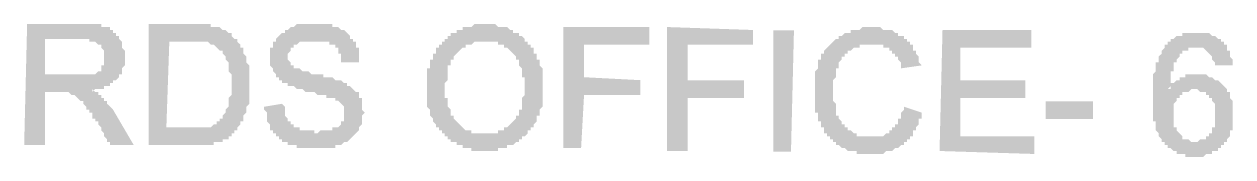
# Model space of a CAD drawing. Header units: inches. Extents: x -11 to 213, y -78 to 40.
# Drawn here: x 6.231 to 8.699, y 25.629 to 25.901 of the extents above; entities that cross this region are included whole.
import ezdxf

# ---------------------------------------------------------------- set-up
doc = ezdxf.new("R2010")
doc.units = ezdxf.units.IN
doc.header["$MEASUREMENT"] = 0
doc.layers.add('PDF_0', color=7, linetype='Continuous')

msp = doc.modelspace()

# ---------------------------------------------------------------- hatches: boundary and pattern name
at = {"layer": 'PDF_0'}
h = msp.add_hatch(color=256, dxfattribs=at)
h.paths.add_polyline_path([(6.45497, 25.65279), (6.40658, 25.65279), (6.40658, 25.65883), (6.40053, 25.65883), (6.40053, 25.66488), (6.39449, 25.67093), (6.39449, 25.67698), (6.39449, 25.67698), (6.38844, 25.68303), (6.38844, 25.68303), (6.38844, 25.68907), (6.38239, 25.69512), (6.38239, 25.69512), (6.38239, 25.70117), (6.37634, 25.70117), (6.37634, 25.70722), (6.37634, 25.70722), (6.3703, 25.70722), (6.3703, 25.71326), (6.3703, 25.71326), (6.3703, 25.71326), (6.3703, 25.71931), (6.36425, 25.71931), (6.36425, 25.71931), (6.36425, 25.71931), (6.36425, 25.72536), (6.36425, 25.72536), (6.3582, 25.72536), (6.3582, 25.73141), (6.3582, 25.73141), (6.35215, 25.73746), (6.35215, 25.73746), (6.35215, 25.7435), (6.3461, 25.7435), (6.3461, 25.7435), (6.3461, 25.7435), (6.34006, 25.74955), (6.34006, 25.74955), (6.33401, 25.7556), (6.33401, 25.7556), (6.33401, 25.7556), (6.32796, 25.7556), (6.32796, 25.7556), (6.32796, 25.7556), (6.32191, 25.76165), (6.32191, 25.76165), (6.31586, 25.76165), (6.30982, 25.76165), (6.30982, 25.76165), (6.30982, 25.76165), (6.27353, 25.76165), (6.27353, 25.65279), (6.23119, 25.65279), (6.23724, 25.90075), (6.3461, 25.90075), (6.35215, 25.90075), (6.35215, 25.90075), (6.3582, 25.90075), (6.36425, 25.90075), (6.36425, 25.90075), (6.3703, 25.90075), (6.3703, 25.90075), (6.37634, 25.90075), (6.37634, 25.90075), (6.38239, 25.90075), (6.38239, 25.90075), (6.38844, 25.90075), (6.38844, 25.8947), (6.39449, 25.8947), (6.40053, 25.8947), (6.40053, 25.8947), (6.40658, 25.8947), (6.40658, 25.88865), (6.40658, 25.88865), (6.41263, 25.88865), (6.41263, 25.88261), (6.41868, 25.88261), (6.41868, 25.87656), (6.41868, 25.87656), (6.42473, 25.87656), (6.42473, 25.87051), (6.42473, 25.87051), (6.43077, 25.86446), (6.43077, 25.86446), (6.43077, 25.85841), (6.43077, 25.85841), (6.43077, 25.85237), (6.43682, 25.84632), (6.43682, 25.84632), (6.43682, 25.84027), (6.43682, 25.84027), (6.43682, 25.83422), (6.43682, 25.83422), (6.43682, 25.83422), (6.43682, 25.82817), (6.43682, 25.82213), (6.43682, 25.82213), (6.43682, 25.81608), (6.43682, 25.81608), (6.43077, 25.81003), (6.43077, 25.81003), (6.43077, 25.80398), (6.43077, 25.80398), (6.43077, 25.79793), (6.42473, 25.79793), (6.42473, 25.79189), (6.42473, 25.79189), (6.41868, 25.78584), (6.41868, 25.78584), (6.41868, 25.78584), (6.41263, 25.78584), (6.41263, 25.77979), (6.41263, 25.77979), (6.40658, 25.77979), (6.40658, 25.77374), (6.40053, 25.77374), (6.40053, 25.77374), (6.39449, 25.77374), (6.39449, 25.7677), (6.38844, 25.7677), (6.38844, 25.7677), (6.38239, 25.7677), (6.37634, 25.7677), (6.37634, 25.7677), (6.3703, 25.76165), (6.3703, 25.76165), (6.3703, 25.76165), (6.3703, 25.7677), (6.3703, 25.7677), (6.3703, 25.7677), (6.37634, 25.76165), (6.37634, 25.76165), (6.38239, 25.76165), (6.38239, 25.76165), (6.38239, 25.7556), (6.38844, 25.7556), (6.38844, 25.74955), (6.39449, 25.74955), (6.39449, 25.74955), (6.39449, 25.7435), (6.40053, 25.7435), (6.40053, 25.73746), (6.40053, 25.73746), (6.40658, 25.73141), (6.40658, 25.73141), (6.41263, 25.72536), (6.41263, 25.72536)], flags=0)
h.paths.add_polyline_path([(6.27353, 25.79793), (6.34006, 25.79793), (6.3461, 25.79793), (6.3461, 25.79793), (6.35215, 25.79793), (6.35215, 25.79793), (6.3582, 25.79793), (6.36425, 25.79793), (6.36425, 25.79793), (6.3703, 25.79793), (6.3703, 25.79793), (6.3703, 25.79793), (6.37634, 25.79793), (6.37634, 25.79793), (6.38239, 25.80398), (6.38239, 25.80398), (6.38844, 25.80398), (6.38844, 25.81003), (6.38844, 25.81003), (6.38844, 25.81608), (6.39449, 25.81608), (6.39449, 25.82213), (6.39449, 25.82213), (6.39449, 25.82817), (6.39449, 25.82817), (6.39449, 25.83422), (6.39449, 25.83422), (6.39449, 25.84027), (6.39449, 25.84027), (6.39449, 25.84632), (6.39449, 25.84632), (6.38844, 25.85237), (6.38844, 25.85237), (6.38844, 25.85841), (6.38239, 25.85841), (6.38239, 25.85841), (6.38239, 25.85841), (6.37634, 25.86446), (6.37634, 25.86446), (6.3703, 25.86446), (6.3703, 25.86446), (6.36425, 25.86446), (6.36425, 25.87051), (6.3582, 25.87051), (6.3582, 25.87051), (6.35215, 25.87051), (6.3461, 25.87051), (6.27353, 25.87051)], flags=0)
h = msp.add_hatch(color=256, dxfattribs=at)
h.paths.add_polyline_path([(6.48521, 25.90076), (6.57592, 25.90076), (6.57592, 25.90076), (6.58197, 25.90076), (6.58197, 25.90076), (6.58802, 25.90076), (6.59407, 25.90076), (6.59407, 25.90076), (6.60012, 25.90076), (6.60012, 25.90076), (6.60616, 25.90076), (6.60616, 25.90076), (6.61221, 25.90076), (6.61221, 25.90076), (6.61221, 25.89471), (6.61826, 25.89471), (6.62431, 25.89471), (6.62431, 25.89471), (6.63036, 25.89471), (6.63036, 25.89471), (6.6364, 25.88866), (6.6364, 25.88866), (6.64245, 25.88866), (6.64245, 25.88866), (6.6485, 25.88261), (6.6485, 25.88261), (6.65455, 25.88261), (6.65455, 25.87657), (6.65455, 25.87657), (6.66059, 25.87052), (6.66059, 25.87052), (6.66664, 25.87052), (6.66664, 25.86447), (6.66664, 25.86447), (6.67269, 25.85842), (6.67269, 25.85842), (6.67269, 25.85842), (6.67269, 25.85237), (6.67874, 25.85237), (6.67874, 25.84633), (6.67874, 25.84633), (6.67874, 25.84028), (6.68479, 25.83423), (6.68479, 25.83423), (6.68479, 25.82818), (6.68479, 25.82818), (6.68479, 25.82214), (6.68479, 25.82214), (6.69083, 25.81609), (6.69083, 25.81609), (6.69083, 25.81004), (6.69083, 25.81004), (6.69083, 25.80399), (6.69083, 25.80399), (6.69083, 25.79794), (6.69083, 25.79794), (6.69083, 25.7919), (6.69083, 25.78585), (6.69083, 25.78585), (6.69083, 25.7798), (6.69083, 25.7798), (6.69083, 25.77375), (6.69083, 25.77375), (6.69083, 25.7677), (6.69083, 25.76166), (6.69083, 25.76166), (6.69083, 25.75561), (6.69083, 25.75561), (6.69083, 25.74956), (6.69083, 25.74351), (6.69083, 25.74351), (6.69083, 25.73747), (6.69083, 25.73747), (6.68479, 25.73142), (6.68479, 25.73142), (6.68479, 25.72537), (6.68479, 25.72537), (6.68479, 25.71932), (6.68479, 25.71932), (6.67874, 25.71327), (6.67874, 25.71327), (6.67874, 25.70723), (6.67874, 25.70723), (6.67874, 25.70118), (6.67269, 25.70118), (6.67269, 25.69513), (6.67269, 25.69513), (6.66664, 25.68908), (6.66664, 25.68908), (6.66664, 25.68303), (6.66664, 25.68303), (6.66664, 25.68303), (6.66059, 25.68303), (6.66059, 25.67699), (6.66059, 25.67699), (6.65455, 25.67699), (6.65455, 25.67094), (6.6485, 25.67094), (6.6485, 25.67094), (6.6485, 25.66489), (6.64245, 25.66489), (6.64245, 25.66489), (6.6364, 25.66489), (6.6364, 25.65884), (6.63036, 25.65884), (6.63036, 25.65884), (6.62431, 25.65884), (6.62431, 25.65884), (6.61826, 25.65884), (6.61826, 25.6528), (6.61221, 25.6528), (6.61221, 25.6528), (6.60616, 25.6528), (6.60616, 25.6528), (6.60012, 25.6528), (6.59407, 25.6528), (6.59407, 25.6528), (6.58802, 25.6528), (6.58197, 25.6528), (6.58197, 25.6528), (6.57592, 25.6528), (6.57592, 25.6528), (6.48521, 25.6528)], flags=0)
h.paths.add_polyline_path([(6.52149, 25.68908), (6.56988, 25.68908), (6.57592, 25.68908), (6.58197, 25.68908), (6.58197, 25.68908), (6.58802, 25.68908), (6.58802, 25.68908), (6.59407, 25.68908), (6.59407, 25.68908), (6.60012, 25.68908), (6.60012, 25.68908), (6.60012, 25.68908), (6.60616, 25.68908), (6.60616, 25.68908), (6.61221, 25.68908), (6.61826, 25.69513), (6.61826, 25.69513), (6.62431, 25.69513), (6.62431, 25.69513), (6.62431, 25.70118), (6.63036, 25.70118), (6.63036, 25.70118), (6.63036, 25.70723), (6.6364, 25.70723), (6.6364, 25.71327), (6.6364, 25.71327), (6.64245, 25.71932), (6.64245, 25.71932), (6.64245, 25.72537), (6.64245, 25.72537), (6.64245, 25.72537), (6.6485, 25.73142), (6.6485, 25.73142), (6.6485, 25.73747), (6.6485, 25.73747), (6.6485, 25.74351), (6.6485, 25.74351), (6.6485, 25.74956), (6.6485, 25.74956), (6.65455, 25.75561), (6.65455, 25.76166), (6.65455, 25.76166), (6.65455, 25.7677), (6.65455, 25.77375), (6.65455, 25.77375), (6.65455, 25.77375), (6.65455, 25.7798), (6.65455, 25.78585), (6.65455, 25.78585), (6.65455, 25.7919), (6.65455, 25.7919), (6.65455, 25.79794), (6.6485, 25.80399), (6.6485, 25.80399), (6.6485, 25.81004), (6.6485, 25.81004), (6.6485, 25.81609), (6.6485, 25.81609), (6.6485, 25.82214), (6.6485, 25.82214), (6.64245, 25.82818), (6.64245, 25.82818), (6.64245, 25.83423), (6.64245, 25.83423), (6.6364, 25.84028), (6.6364, 25.84028), (6.6364, 25.84633), (6.63036, 25.84633), (6.63036, 25.84633), (6.62431, 25.85237), (6.62431, 25.85237), (6.62431, 25.85237), (6.61826, 25.85842), (6.61826, 25.85842), (6.61221, 25.85842), (6.61221, 25.85842), (6.60616, 25.86447), (6.60616, 25.86447), (6.60012, 25.86447), (6.60012, 25.86447), (6.59407, 25.86447), (6.59407, 25.86447), (6.58802, 25.86447), (6.58802, 25.86447), (6.58197, 25.86447), (6.58197, 25.86447), (6.57592, 25.86447), (6.56988, 25.86447), (6.52754, 25.86447)], flags=0)
for points in [[(6.87834, 25.82213), (6.87834, 25.82213), (6.87834, 25.82818), (6.87834, 25.83423), (6.87834, 25.83423), (6.87834, 25.84028), (6.87229, 25.84028), (6.87229, 25.84632), (6.87229, 25.84632), (6.87229, 25.85237), (6.86624, 25.85237), (6.86624, 25.85237), (6.86624, 25.85842), (6.86019, 25.85842), (6.86019, 25.85842), (6.85414, 25.85842), (6.85414, 25.86447), (6.8481, 25.86447), (6.8481, 25.86447), (6.84205, 25.86447), (6.84205, 25.86447), (6.836, 25.86447), (6.836, 25.86447), (6.82995, 25.86447), (6.8239, 25.86447), (6.8239, 25.86447), (6.81786, 25.86447), (6.81786, 25.86447), (6.81181, 25.86447), (6.80576, 25.86447), (6.80576, 25.86447), (6.79971, 25.86447), (6.79971, 25.86447), (6.79366, 25.86447), (6.79366, 25.86447), (6.78762, 25.85842), (6.78762, 25.85842), (6.78762, 25.85842), (6.78157, 25.85842), (6.78157, 25.85237), (6.77552, 25.85237), (6.77552, 25.85237), (6.77552, 25.84632), (6.77552, 25.84632), (6.76947, 25.84028), (6.76947, 25.84028), (6.76947, 25.83423), (6.76947, 25.82818), (6.76947, 25.82818), (6.77552, 25.82213), (6.77552, 25.82213), (6.77552, 25.81608), (6.77552, 25.81608), (6.78157, 25.81608), (6.78157, 25.81608), (6.78157, 25.81004), (6.78762, 25.81004), (6.78762, 25.81004), (6.78762, 25.81004), (6.79366, 25.81004), (6.79366, 25.81004), (6.79971, 25.80399), (6.79971, 25.80399), (6.80576, 25.80399), (6.81181, 25.80399), (6.81181, 25.80399), (6.81786, 25.79794), (6.8239, 25.79794), (6.82995, 25.79794), (6.82995, 25.79794), (6.82995, 25.79794), (6.836, 25.79794), (6.84205, 25.79794), (6.84205, 25.79189), (6.8481, 25.79189), (6.8481, 25.79189), (6.85414, 25.79189), (6.86019, 25.79189), (6.86019, 25.79189), (6.86624, 25.78585), (6.86624, 25.78585), (6.87229, 25.78585), (6.87229, 25.78585), (6.87834, 25.78585), (6.87834, 25.78585), (6.87834, 25.78585), (6.88438, 25.7798), (6.88438, 25.7798), (6.89043, 25.7798), (6.89043, 25.77375), (6.89648, 25.77375), (6.89648, 25.77375), (6.90253, 25.7677), (6.90253, 25.7677), (6.90253, 25.7677), (6.90857, 25.76165), (6.90857, 25.76165), (6.91462, 25.76165), (6.91462, 25.75561), (6.91462, 25.75561), (6.91462, 25.74956), (6.92067, 25.74956), (6.92067, 25.74351), (6.92067, 25.74351), (6.92067, 25.73746), (6.92067, 25.73746), (6.92067, 25.73141), (6.92067, 25.72537), (6.92067, 25.72537), (6.92672, 25.71932), (6.92672, 25.71932), (6.92067, 25.71327), (6.92067, 25.71327), (6.92067, 25.70722), (6.92067, 25.70722), (6.92067, 25.70118), (6.92067, 25.70118), (6.92067, 25.69513), (6.92067, 25.69513), (6.91462, 25.68908), (6.91462, 25.68908), (6.91462, 25.68303), (6.91462, 25.68303), (6.90857, 25.67698), (6.90857, 25.67698), (6.90857, 25.67698), (6.90253, 25.67094), (6.90253, 25.67094), (6.89648, 25.66489), (6.89648, 25.66489), (6.89648, 25.66489), (6.89043, 25.65884), (6.89043, 25.65884), (6.88438, 25.65884), (6.88438, 25.65884), (6.87834, 25.65279), (6.87834, 25.65279), (6.87229, 25.65279), (6.87229, 25.65279), (6.86624, 25.65279), (6.86624, 25.64674), (6.86019, 25.64674), (6.86019, 25.64674), (6.85414, 25.64674), (6.85414, 25.64674), (6.8481, 25.64674), (6.8481, 25.64674), (6.84205, 25.64674), (6.836, 25.64674), (6.836, 25.64674), (6.82995, 25.64674), (6.82995, 25.64674), (6.8239, 25.64674), (6.8239, 25.64674), (6.81786, 25.64674), (6.81181, 25.64674), (6.81181, 25.64674), (6.80576, 25.64674), (6.79971, 25.64674), (6.79971, 25.64674), (6.79366, 25.64674), (6.79366, 25.64674), (6.78762, 25.64674), (6.78762, 25.65279), (6.78157, 25.65279), (6.77552, 25.65279), (6.77552, 25.65279), (6.77552, 25.65279), (6.76947, 25.65279), (6.76947, 25.65884), (6.76343, 25.65884), (6.76343, 25.65884), (6.75738, 25.65884), (6.75738, 25.66489), (6.75738, 25.66489), (6.75133, 25.66489), (6.75133, 25.67094), (6.74528, 25.67094), (6.74528, 25.67094), (6.74528, 25.67698), (6.73923, 25.67698), (6.73923, 25.68303), (6.73923, 25.68303), (6.73319, 25.68303), (6.73319, 25.68908), (6.73319, 25.68908), (6.73319, 25.69513), (6.73319, 25.69513), (6.72714, 25.70118), (6.72714, 25.70118), (6.72714, 25.70722), (6.72714, 25.71327), (6.72714, 25.71327), (6.72714, 25.71932), (6.72714, 25.71932), (6.72109, 25.72537), (6.72109, 25.72537), (6.72109, 25.73141), (6.72109, 25.73141), (6.75738, 25.73746), (6.76343, 25.73141), (6.76343, 25.73141), (6.76343, 25.72537), (6.76343, 25.71932), (6.76343, 25.71932), (6.76343, 25.71327), (6.76343, 25.71327), (6.76947, 25.70722), (6.76947, 25.70722), (6.76947, 25.70118), (6.77552, 25.70118), (6.77552, 25.70118), (6.77552, 25.69513), (6.78157, 25.69513), (6.78157, 25.69513), (6.78157, 25.68908), (6.78762, 25.68908), (6.78762, 25.68908), (6.79366, 25.68908), (6.79366, 25.68303), (6.79971, 25.68303), (6.79971, 25.68303), (6.80576, 25.68303), (6.81181, 25.68303), (6.81181, 25.68303), (6.81786, 25.68303), (6.81786, 25.68303), (6.8239, 25.68303), (6.8239, 25.67698), (6.82995, 25.67698), (6.82995, 25.67698), (6.836, 25.68303), (6.84205, 25.68303), (6.84205, 25.68303), (6.8481, 25.68303), (6.8481, 25.68303), (6.85414, 25.68303), (6.86019, 25.68303), (6.86019, 25.68303), (6.86019, 25.68908), (6.86624, 25.68908), (6.86624, 25.68908), (6.87229, 25.68908), (6.87229, 25.68908), (6.87834, 25.69513), (6.87834, 25.69513), (6.87834, 25.70118), (6.88438, 25.70118), (6.88438, 25.70722), (6.88438, 25.70722), (6.88438, 25.71327), (6.88438, 25.71327), (6.88438, 25.71932), (6.88438, 25.71932), (6.88438, 25.72537), (6.88438, 25.72537), (6.88438, 25.73141), (6.88438, 25.73141), (6.87834, 25.73746), (6.87834, 25.73746), (6.87834, 25.73746), (6.87229, 25.74351), (6.87229, 25.74351), (6.86624, 25.74351), (6.86624, 25.74351), (6.86624, 25.74956), (6.86019, 25.74956), (6.86019, 25.74956), (6.85414, 25.74956), (6.85414, 25.74956), (6.8481, 25.74956), (6.8481, 25.75561), (6.84205, 25.75561), (6.84205, 25.75561), (6.836, 25.75561), (6.82995, 25.75561), (6.82995, 25.75561), (6.8239, 25.76165), (6.81786, 25.76165), (6.81181, 25.76165), (6.81181, 25.76165), (6.80576, 25.76165), (6.80576, 25.76165), (6.79971, 25.7677), (6.79366, 25.7677), (6.79366, 25.7677), (6.78762, 25.7677), (6.78762, 25.7677), (6.78157, 25.77375), (6.77552, 25.77375), (6.77552, 25.77375), (6.76947, 25.77375), (6.76947, 25.77375), (6.76947, 25.7798), (6.76343, 25.7798), (6.76343, 25.7798), (6.75738, 25.7798), (6.75738, 25.78585), (6.75738, 25.78585), (6.75133, 25.78585), (6.75133, 25.78585), (6.75133, 25.79189), (6.74528, 25.79189), (6.74528, 25.79794), (6.74528, 25.79794), (6.73923, 25.80399), (6.73923, 25.80399), (6.73923, 25.80399), (6.73923, 25.81004), (6.73923, 25.81004), (6.73319, 25.81608), (6.73319, 25.82213), (6.73319, 25.82213), (6.73319, 25.82818), (6.73319, 25.82818), (6.73319, 25.83423), (6.73319, 25.83423), (6.73319, 25.84028), (6.73319, 25.84028), (6.73319, 25.84632), (6.73319, 25.85237), (6.73923, 25.85237), (6.73923, 25.85842), (6.73923, 25.85842), (6.73923, 25.86447), (6.73923, 25.86447), (6.74528, 25.86447), (6.74528, 25.87052), (6.74528, 25.87052), (6.75133, 25.87656), (6.75133, 25.87656), (6.75738, 25.88261), (6.75738, 25.88261), (6.75738, 25.88261), (6.76343, 25.88261), (6.76343, 25.88866), (6.76343, 25.88866), (6.76947, 25.88866), (6.76947, 25.88866), (6.77552, 25.89471), (6.77552, 25.89471), (6.78157, 25.89471), (6.78157, 25.89471), (6.78762, 25.90075), (6.78762, 25.90075), (6.79366, 25.90075), (6.79366, 25.90075), (6.79971, 25.90075), (6.80576, 25.90075), (6.80576, 25.90075), (6.81181, 25.90075), (6.81181, 25.90075), (6.81786, 25.90075), (6.8239, 25.90075), (6.8239, 25.90075), (6.8239, 25.90075), (6.82995, 25.90075), (6.836, 25.90075), (6.836, 25.90075), (6.84205, 25.90075), (6.8481, 25.90075), (6.8481, 25.90075), (6.85414, 25.90075), (6.85414, 25.90075), (6.86019, 25.90075), (6.86019, 25.89471), (6.86624, 25.89471), (6.86624, 25.89471), (6.87229, 25.89471), (6.87229, 25.89471), (6.87834, 25.88866), (6.87834, 25.88866), (6.88438, 25.88866), (6.88438, 25.88866), (6.89043, 25.88261), (6.89043, 25.88261), (6.89043, 25.88261), (6.89648, 25.87656), (6.89648, 25.87656), (6.89648, 25.87052), (6.90253, 25.87052), (6.90253, 25.87052), (6.90253, 25.86447), (6.90857, 25.86447), (6.90857, 25.85842), (6.90857, 25.85842), (6.90857, 25.85237), (6.91462, 25.85237), (6.91462, 25.84632), (6.91462, 25.84632), (6.91462, 25.84028), (6.91462, 25.84028), (6.91462, 25.83423), (6.91462, 25.82818), (6.91462, 25.82818), (6.91462, 25.82213), (6.91462, 25.82213)], [(7.50734, 25.85842), (7.37429, 25.85842), (7.37429, 25.79189), (7.48919, 25.78585), (7.48919, 25.75561), (7.37429, 25.75561), (7.36824, 25.64674), (7.33195, 25.64674), (7.33195, 25.89471), (7.50734, 25.89471)], [(7.71902, 25.85842), (7.58597, 25.85842), (7.58597, 25.78585), (7.70088, 25.78585), (7.70088, 25.74956), (7.58597, 25.74956), (7.58597, 25.6407), (7.54364, 25.6407), (7.54364, 25.89471), (7.71902, 25.88866)], [(8.06376, 25.71931), (8.06376, 25.71931), (8.06376, 25.71326), (8.06376, 25.70722), (8.05772, 25.70722), (8.05772, 25.70117), (8.05772, 25.70117), (8.05772, 25.69512), (8.05772, 25.69512), (8.05167, 25.68907), (8.05167, 25.68907), (8.05167, 25.68303), (8.04562, 25.68303), (8.04562, 25.67698), (8.04562, 25.67698), (8.04562, 25.67093), (8.03957, 25.67093), (8.03957, 25.66488), (8.03957, 25.66488), (8.03353, 25.66488), (8.03353, 25.65883), (8.02748, 25.65883), (8.02748, 25.65883), (8.02748, 25.65279), (8.02143, 25.65279), (8.02143, 25.65279), (8.01538, 25.64674), (8.01538, 25.64674), (8.00933, 25.64674), (8.00933, 25.64674), (8.00329, 25.64069), (8.00329, 25.64069), (7.99724, 25.64069), (7.99724, 25.64069), (7.99119, 25.64069), (7.99119, 25.64069), (7.98514, 25.63464), (7.98514, 25.63464), (7.97909, 25.63464), (7.97909, 25.63464), (7.97305, 25.63464), (7.967, 25.63464), (7.967, 25.63464), (7.96095, 25.63464), (7.96095, 25.63464), (7.9549, 25.63464), (7.9549, 25.63464), (7.94885, 25.63464), (7.94281, 25.63464), (7.94281, 25.63464), (7.93676, 25.63464), (7.93071, 25.63464), (7.93071, 25.64069), (7.92466, 25.64069), (7.92466, 25.64069), (7.91862, 25.64069), (7.91862, 25.64069), (7.91257, 25.64069), (7.91257, 25.64069), (7.90652, 25.64674), (7.90652, 25.64674), (7.90047, 25.64674), (7.90047, 25.64674), (7.89442, 25.65279), (7.89442, 25.65279), (7.88838, 25.65279), (7.88838, 25.65279), (7.88838, 25.65883), (7.88233, 25.65883), (7.88233, 25.65883), (7.88233, 25.66488), (7.87628, 25.66488), (7.87628, 25.67093), (7.87628, 25.67093), (7.87023, 25.67093), (7.87023, 25.67698), (7.87023, 25.67698), (7.86418, 25.67698), (7.86418, 25.68303), (7.86418, 25.68303), (7.86418, 25.68907), (7.85814, 25.68907), (7.85814, 25.69512), (7.85814, 25.69512), (7.85814, 25.70117), (7.85209, 25.70117), (7.85209, 25.70722), (7.85209, 25.70722), (7.85209, 25.71326), (7.85209, 25.71326), (7.85209, 25.71931), (7.84604, 25.71931), (7.84604, 25.72536), (7.84604, 25.73141), (7.84604, 25.73141), (7.84604, 25.73746), (7.84604, 25.73746), (7.84604, 25.7435), (7.84604, 25.7435), (7.84604, 25.74955), (7.84604, 25.7556), (7.84604, 25.7556), (7.84604, 25.76165), (7.84604, 25.76165), (7.84604, 25.7677), (7.84604, 25.7677), (7.84604, 25.77374), (7.84604, 25.77979), (7.84604, 25.77979), (7.84604, 25.78584), (7.84604, 25.79189), (7.84604, 25.79189), (7.84604, 25.79793), (7.84604, 25.79793), (7.84604, 25.80398), (7.84604, 25.80398), (7.85209, 25.81003), (7.85209, 25.81608), (7.85209, 25.81608), (7.85209, 25.82213), (7.85209, 25.82213), (7.85209, 25.82817), (7.85814, 25.82817), (7.85814, 25.83422), (7.85814, 25.83422), (7.85814, 25.84027), (7.86418, 25.84027), (7.86418, 25.84027), (7.86418, 25.84632), (7.86418, 25.84632), (7.87023, 25.85237), (7.87023, 25.85237), (7.87023, 25.85237), (7.87628, 25.85841), (7.87628, 25.85841), (7.87628, 25.85841), (7.88233, 25.86446), (7.88233, 25.86446), (7.88233, 25.86446), (7.88838, 25.87051), (7.88838, 25.87051), (7.89442, 25.87051), (7.89442, 25.87656), (7.90047, 25.87656), (7.90047, 25.87656), (7.90652, 25.88261), (7.90652, 25.88261), (7.91257, 25.88261), (7.91257, 25.88261), (7.91862, 25.88261), (7.91862, 25.88865), (7.92466, 25.88865), (7.92466, 25.88865), (7.93071, 25.88865), (7.93071, 25.88865), (7.93676, 25.88865), (7.93676, 25.88865), (7.94281, 25.8947), (7.94281, 25.8947), (7.94885, 25.8947), (7.9549, 25.8947), (7.9549, 25.8947), (7.96095, 25.8947), (7.96095, 25.8947), (7.967, 25.8947), (7.967, 25.8947), (7.97305, 25.8947), (7.97909, 25.8947), (7.97909, 25.8947), (7.98514, 25.88865), (7.98514, 25.88865), (7.99119, 25.88865), (7.99119, 25.88865), (7.99724, 25.88865), (8.00329, 25.88865), (8.00329, 25.88865), (8.00933, 25.88261), (8.00933, 25.88261), (8.01538, 25.88261), (8.01538, 25.88261), (8.01538, 25.87656), (8.02143, 25.87656), (8.02143, 25.87656), (8.02748, 25.87656), (8.02748, 25.87051), (8.02748, 25.87051), (8.03353, 25.87051), (8.03353, 25.86446), (8.03957, 25.86446), (8.03957, 25.85841), (8.03957, 25.85841), (8.04562, 25.85841), (8.04562, 25.85237), (8.04562, 25.85237), (8.04562, 25.84632), (8.05167, 25.84632), (8.05167, 25.84027), (8.05167, 25.84027), (8.05772, 25.83422), (8.05772, 25.83422), (8.05772, 25.82817), (8.05772, 25.82213), (8.05772, 25.82213), (8.06376, 25.81608), (8.06376, 25.81608), (8.02143, 25.81003), (8.02143, 25.81003), (8.02143, 25.81608), (8.02143, 25.81608), (8.02143, 25.82213), (8.01538, 25.82817), (8.01538, 25.82817), (8.01538, 25.83422), (8.00933, 25.83422), (8.00933, 25.83422), (8.00933, 25.84027), (8.00329, 25.84027), (8.00329, 25.84632), (8.00329, 25.84632), (8.00329, 25.84632), (7.99724, 25.84632), (7.99724, 25.85237), (7.99119, 25.85237), (7.99119, 25.85237), (7.98514, 25.85237), (7.98514, 25.85841), (7.97909, 25.85841), (7.97909, 25.85841), (7.97305, 25.85841), (7.967, 25.85841), (7.967, 25.85841), (7.96095, 25.85841), (7.96095, 25.85841), (7.96095, 25.85841), (7.9549, 25.85841), (7.94885, 25.85841), (7.94885, 25.85841), (7.94281, 25.85841), (7.94281, 25.85841), (7.93676, 25.85841), (7.93676, 25.85237), (7.93071, 25.85237), (7.92466, 25.85237), (7.92466, 25.85237), (7.92466, 25.85237), (7.91862, 25.84632), (7.91862, 25.84632), (7.91257, 25.84632), (7.91257, 25.84027), (7.90652, 25.84027), (7.90652, 25.84027), (7.90652, 25.83422), (7.90652, 25.83422), (7.90047, 25.83422), (7.90047, 25.82817), (7.90047, 25.82817), (7.89442, 25.82213), (7.89442, 25.82213), (7.89442, 25.81608), (7.89442, 25.81608), (7.89442, 25.81003), (7.88838, 25.81003), (7.88838, 25.80398), (7.88838, 25.80398), (7.88838, 25.79793), (7.88838, 25.79793), (7.88838, 25.79189), (7.88838, 25.79189), (7.88233, 25.78584), (7.88233, 25.77979), (7.88233, 25.77979), (7.88233, 25.77374), (7.88233, 25.77374), (7.88233, 25.7677), (7.88233, 25.7677), (7.88233, 25.76165), (7.88233, 25.7556), (7.88233, 25.7556), (7.88233, 25.74955), (7.88233, 25.7435), (7.88233, 25.7435), (7.88838, 25.73746), (7.88838, 25.73746), (7.88838, 25.73141), (7.88838, 25.72536), (7.88838, 25.72536), (7.88838, 25.71931), (7.88838, 25.71931), (7.88838, 25.71326), (7.89442, 25.71326), (7.89442, 25.70722), (7.89442, 25.70722), (7.89442, 25.70722), (7.90047, 25.70117), (7.90047, 25.70117), (7.90047, 25.69512), (7.90047, 25.69512), (7.90652, 25.69512), (7.90652, 25.68907), (7.90652, 25.68907), (7.91257, 25.68907), (7.91257, 25.68303), (7.91862, 25.68303), (7.91862, 25.68303), (7.92466, 25.67698), (7.92466, 25.67698), (7.92466, 25.67698), (7.93071, 25.67698), (7.93071, 25.67093), (7.93676, 25.67093), (7.94281, 25.67093), (7.94281, 25.67093), (7.94885, 25.67093), (7.94885, 25.67093), (7.9549, 25.67093), (7.9549, 25.67093), (7.9549, 25.67093), (7.96095, 25.67093), (7.967, 25.67093), (7.967, 25.67093), (7.97305, 25.67093), (7.97305, 25.67093), (7.97909, 25.67093), (7.98514, 25.67093), (7.98514, 25.67093), (7.99119, 25.67698), (7.99119, 25.67698), (7.99119, 25.67698), (7.99724, 25.67698), (7.99724, 25.68303), (8.00329, 25.68303), (8.00329, 25.68303), (8.00329, 25.68907), (8.00933, 25.68907), (8.00933, 25.68907), (8.00933, 25.69512), (8.01538, 25.69512), (8.01538, 25.70117), (8.01538, 25.70117), (8.01538, 25.70722), (8.02143, 25.70722), (8.02143, 25.71326), (8.02143, 25.71326), (8.02143, 25.71931), (8.02748, 25.72536), (8.02748, 25.72536), (8.02748, 25.73141)], [(8.29359, 25.63464), (8.10006, 25.64069), (8.10611, 25.88865), (8.28755, 25.88865), (8.28755, 25.85236), (8.1424, 25.85236), (8.1424, 25.78584), (8.27545, 25.78584), (8.27545, 25.74955), (8.1424, 25.74955), (8.1424, 25.67093), (8.29359, 25.67093)]]:
    msp.add_hatch(color=256, dxfattribs=at).paths.add_polyline_path(points)
h = msp.add_hatch(color=256, dxfattribs=at)
h.paths.add_polyline_path([(7.17469, 25.90076), (7.17469, 25.90076), (7.18074, 25.90076), (7.18679, 25.90076), (7.18679, 25.90076), (7.19284, 25.90076), (7.19284, 25.90076), (7.19888, 25.89471), (7.19888, 25.89471), (7.20493, 25.89471), (7.20493, 25.89471), (7.21098, 25.89471), (7.21703, 25.89471), (7.21703, 25.89471), (7.22307, 25.88866), (7.22307, 25.88866), (7.22912, 25.88866), (7.22912, 25.88866), (7.22912, 25.88261), (7.23517, 25.88261), (7.23517, 25.88261), (7.24122, 25.88261), (7.24122, 25.87657), (7.24727, 25.87657), (7.24727, 25.87657), (7.25331, 25.87052), (7.25331, 25.87052), (7.25331, 25.86447), (7.25936, 25.86447), (7.25936, 25.86447), (7.25936, 25.85842), (7.26541, 25.85842), (7.26541, 25.85842), (7.26541, 25.85237), (7.27146, 25.85237), (7.27146, 25.84633), (7.27146, 25.84633), (7.27146, 25.84028), (7.27751, 25.84028), (7.27751, 25.83423), (7.27751, 25.83423), (7.27751, 25.82818), (7.28355, 25.82818), (7.28355, 25.82214), (7.28355, 25.82214), (7.28355, 25.81609), (7.28355, 25.81609), (7.2896, 25.81004), (7.2896, 25.81004), (7.2896, 25.80399), (7.2896, 25.80399), (7.2896, 25.79794), (7.2896, 25.79794), (7.2896, 25.7919), (7.2896, 25.78585), (7.2896, 25.78585), (7.2896, 25.7798), (7.2896, 25.7798), (7.2896, 25.77375), (7.2896, 25.7677), (7.2896, 25.7677), (7.2896, 25.7677), (7.2896, 25.76166), (7.2896, 25.75561), (7.2896, 25.75561), (7.2896, 25.74956), (7.2896, 25.74956), (7.2896, 25.74351), (7.2896, 25.73747), (7.2896, 25.73747), (7.2896, 25.73142), (7.2896, 25.73142), (7.28355, 25.72537), (7.28355, 25.72537), (7.28355, 25.71932), (7.28355, 25.71932), (7.28355, 25.71327), (7.27751, 25.71327), (7.27751, 25.70723), (7.27751, 25.70723), (7.27751, 25.70118), (7.27751, 25.70118), (7.27146, 25.69513), (7.27146, 25.69513), (7.27146, 25.68908), (7.26541, 25.68908), (7.26541, 25.68303), (7.26541, 25.68303), (7.25936, 25.68303), (7.25936, 25.67699), (7.25936, 25.67699), (7.25331, 25.67094), (7.25331, 25.67094), (7.24727, 25.67094), (7.24727, 25.66489), (7.24727, 25.66489), (7.24122, 25.66489), (7.24122, 25.65884), (7.23517, 25.65884), (7.23517, 25.65884), (7.22912, 25.6528), (7.22912, 25.6528), (7.22307, 25.6528), (7.22307, 25.6528), (7.21703, 25.6528), (7.21703, 25.64675), (7.21098, 25.64675), (7.21098, 25.64675), (7.20493, 25.64675), (7.20493, 25.64675), (7.19888, 25.64675), (7.19888, 25.6407), (7.19284, 25.6407), (7.19284, 25.6407), (7.18679, 25.6407), (7.18074, 25.6407), (7.18074, 25.6407), (7.17469, 25.6407), (7.17469, 25.6407), (7.16864, 25.6407), (7.16864, 25.6407), (7.1626, 25.6407), (7.1626, 25.6407), (7.15655, 25.6407), (7.1505, 25.6407), (7.1505, 25.6407), (7.14445, 25.6407), (7.14445, 25.64675), (7.1384, 25.64675), (7.1384, 25.64675), (7.13236, 25.64675), (7.13236, 25.64675), (7.12631, 25.64675), (7.12631, 25.6528), (7.12026, 25.6528), (7.12026, 25.6528), (7.11421, 25.6528), (7.11421, 25.65884), (7.10817, 25.65884), (7.10817, 25.65884), (7.10212, 25.65884), (7.10212, 25.66489), (7.09607, 25.66489), (7.09607, 25.66489), (7.09607, 25.67094), (7.09002, 25.67094), (7.09002, 25.67699), (7.08397, 25.67699), (7.08397, 25.67699), (7.08397, 25.68303), (7.07793, 25.68303), (7.07793, 25.68908), (7.07793, 25.68908), (7.07188, 25.68908), (7.07188, 25.69513), (7.07188, 25.69513), (7.06583, 25.70118), (7.06583, 25.70118), (7.06583, 25.70723), (7.06583, 25.70723), (7.05978, 25.71327), (7.05978, 25.71327), (7.05978, 25.71932), (7.05978, 25.71932), (7.05978, 25.72537), (7.05978, 25.72537), (7.05373, 25.73142), (7.05373, 25.73747), (7.05373, 25.73747), (7.05373, 25.74351), (7.05373, 25.74351), (7.05373, 25.74956), (7.05373, 25.74956), (7.05373, 25.75561), (7.05373, 25.76166), (7.05373, 25.76166), (7.05373, 25.7677), (7.05373, 25.7677), (7.05373, 25.77375), (7.05373, 25.77375), (7.05373, 25.7798), (7.05373, 25.78585), (7.05373, 25.78585), (7.05373, 25.7919), (7.05373, 25.79794), (7.05373, 25.79794), (7.05373, 25.80399), (7.05373, 25.80399), (7.05373, 25.81004), (7.05978, 25.81004), (7.05978, 25.81609), (7.05978, 25.81609), (7.05978, 25.82214), (7.05978, 25.82214), (7.05978, 25.82818), (7.06583, 25.82818), (7.06583, 25.83423), (7.06583, 25.83423), (7.06583, 25.84028), (7.07188, 25.84028), (7.07188, 25.84633), (7.07188, 25.84633), (7.07188, 25.85237), (7.07793, 25.85237), (7.07793, 25.85842), (7.07793, 25.85842), (7.08397, 25.85842), (7.08397, 25.86447), (7.08397, 25.86447), (7.09002, 25.86447), (7.09002, 25.87052), (7.09607, 25.87052), (7.09607, 25.87657), (7.09607, 25.87657), (7.10212, 25.87657), (7.10212, 25.88261), (7.10817, 25.88261), (7.10817, 25.88261), (7.11421, 25.88261), (7.11421, 25.88866), (7.12026, 25.88866), (7.12026, 25.88866), (7.12631, 25.88866), (7.12631, 25.89471), (7.13236, 25.89471), (7.13236, 25.89471), (7.1384, 25.89471), (7.1384, 25.89471), (7.14445, 25.89471), (7.14445, 25.89471), (7.1505, 25.90076), (7.1505, 25.90076), (7.15655, 25.90076), (7.1626, 25.90076), (7.1626, 25.90076), (7.16864, 25.90076), (7.16864, 25.90076), (7.17469, 25.90076)], flags=0)
h.paths.add_polyline_path([(7.16864, 25.67699), (7.17469, 25.67699), (7.18074, 25.67699), (7.18074, 25.67699), (7.18679, 25.67699), (7.18679, 25.67699), (7.19284, 25.67699), (7.19284, 25.67699), (7.19888, 25.67699), (7.19888, 25.68303), (7.20493, 25.68303), (7.20493, 25.68303), (7.21098, 25.68303), (7.21098, 25.68908), (7.21703, 25.68908), (7.21703, 25.68908), (7.22307, 25.69513), (7.22307, 25.69513), (7.22307, 25.69513), (7.22912, 25.70118), (7.22912, 25.70118), (7.22912, 25.70118), (7.23517, 25.70723), (7.23517, 25.70723), (7.23517, 25.70723), (7.23517, 25.71327), (7.24122, 25.71327), (7.24122, 25.71932), (7.24122, 25.71932), (7.24122, 25.72537), (7.24727, 25.72537), (7.24727, 25.73142), (7.24727, 25.73142), (7.24727, 25.73747), (7.24727, 25.73747), (7.24727, 25.74351), (7.24727, 25.74956), (7.24727, 25.74956), (7.25331, 25.75561), (7.25331, 25.75561), (7.25331, 25.76166), (7.25331, 25.7677), (7.25331, 25.7677), (7.25331, 25.77375), (7.25331, 25.7798), (7.25331, 25.7798), (7.25331, 25.78585), (7.25331, 25.7919), (7.24727, 25.7919), (7.24727, 25.79794), (7.24727, 25.79794), (7.24727, 25.80399), (7.24727, 25.80399), (7.24727, 25.81004), (7.24727, 25.81004), (7.24122, 25.81609), (7.24122, 25.81609), (7.24122, 25.82214), (7.24122, 25.82214), (7.24122, 25.82818), (7.23517, 25.82818), (7.23517, 25.83423), (7.23517, 25.83423), (7.22912, 25.84028), (7.22912, 25.84028), (7.22912, 25.84028), (7.22912, 25.84028), (7.22307, 25.84633), (7.22307, 25.84633), (7.21703, 25.85237), (7.21703, 25.85237), (7.21098, 25.85237), (7.21098, 25.85237), (7.21098, 25.85842), (7.20493, 25.85842), (7.20493, 25.85842), (7.19888, 25.85842), (7.19888, 25.86447), (7.19284, 25.86447), (7.18679, 25.86447), (7.18679, 25.86447), (7.18074, 25.86447), (7.18074, 25.86447), (7.17469, 25.86447), (7.17469, 25.86447), (7.16864, 25.86447), (7.16864, 25.86447), (7.1626, 25.86447), (7.15655, 25.86447), (7.15655, 25.86447), (7.1505, 25.86447), (7.1505, 25.86447), (7.14445, 25.85842), (7.14445, 25.85842), (7.1384, 25.85842), (7.1384, 25.85842), (7.13236, 25.85842), (7.13236, 25.85237), (7.12631, 25.85237), (7.12631, 25.85237), (7.12026, 25.84633), (7.12026, 25.84633), (7.12026, 25.84633), (7.11421, 25.84028), (7.11421, 25.84028), (7.11421, 25.84028), (7.10817, 25.83423), (7.10817, 25.83423), (7.10817, 25.82818), (7.10817, 25.82818), (7.10212, 25.82818), (7.10212, 25.82214), (7.10212, 25.82214), (7.10212, 25.81609), (7.09607, 25.81609), (7.09607, 25.81004), (7.09607, 25.81004), (7.09607, 25.80399), (7.09607, 25.79794), (7.09607, 25.79794), (7.09607, 25.7919), (7.09607, 25.7919), (7.09607, 25.78585), (7.09002, 25.7798), (7.09002, 25.7798), (7.09002, 25.77375), (7.09002, 25.7677), (7.09002, 25.7677), (7.09002, 25.76166), (7.09002, 25.76166), (7.09002, 25.75561), (7.09002, 25.74956), (7.09607, 25.74956), (7.09607, 25.74351), (7.09607, 25.74351), (7.09607, 25.73747), (7.09607, 25.73747), (7.09607, 25.73142), (7.09607, 25.73142), (7.10212, 25.72537), (7.10212, 25.72537), (7.10212, 25.71932), (7.10212, 25.71932), (7.10212, 25.71327), (7.10817, 25.71327), (7.10817, 25.70723), (7.10817, 25.70723), (7.11421, 25.70118), (7.11421, 25.70118), (7.11421, 25.70118), (7.12026, 25.69513), (7.12026, 25.69513), (7.12631, 25.68908), (7.12631, 25.68908), (7.12631, 25.68908), (7.13236, 25.68303), (7.13236, 25.68303), (7.1384, 25.68303), (7.1384, 25.68303), (7.14445, 25.68303), (7.14445, 25.67699), (7.1505, 25.67699), (7.1505, 25.67699), (7.15655, 25.67699), (7.1626, 25.67699), (7.1626, 25.67699), (7.16864, 25.67699), (7.16864, 25.67699), (7.16864, 25.67699)], flags=0)
h = msp.add_hatch(color=256, dxfattribs=at)
h.paths.add_polyline_path([(8.56576, 25.7677), (8.56576, 25.7677), (8.57181, 25.77375), (8.57181, 25.77375), (8.57181, 25.77979), (8.57786, 25.77979), (8.57786, 25.77979), (8.5839, 25.78584), (8.5839, 25.78584), (8.58995, 25.78584), (8.58995, 25.79189), (8.58995, 25.79189), (8.596, 25.79189), (8.596, 25.79189), (8.60205, 25.79189), (8.60205, 25.79794), (8.60809, 25.79794), (8.60809, 25.79794), (8.61414, 25.79794), (8.62019, 25.79794), (8.62019, 25.79794), (8.62624, 25.79794), (8.62624, 25.79794), (8.63229, 25.79794), (8.63229, 25.79794), (8.63833, 25.79794), (8.63833, 25.79794), (8.64438, 25.79794), (8.64438, 25.79794), (8.65043, 25.79189), (8.65043, 25.79189), (8.65648, 25.79189), (8.65648, 25.79189), (8.66253, 25.78584), (8.66253, 25.78584), (8.66857, 25.78584), (8.66857, 25.78584), (8.67462, 25.77979), (8.67462, 25.77979), (8.68067, 25.77375), (8.68067, 25.77375), (8.68067, 25.77375), (8.68672, 25.7677), (8.68672, 25.7677), (8.68672, 25.76165), (8.69276, 25.76165), (8.69276, 25.7556), (8.69276, 25.7556), (8.69276, 25.74955), (8.69276, 25.74955), (8.69881, 25.74351), (8.69881, 25.74351), (8.69881, 25.73746), (8.69881, 25.73746), (8.69881, 25.73141), (8.69881, 25.73141), (8.69881, 25.72536), (8.69881, 25.72536), (8.69881, 25.71932), (8.69881, 25.71327), (8.69881, 25.71327), (8.69881, 25.70722), (8.69881, 25.70722), (8.69881, 25.70117), (8.69881, 25.69512), (8.69881, 25.69512), (8.69881, 25.68908), (8.69881, 25.68908), (8.69881, 25.68303), (8.69276, 25.68303), (8.69276, 25.67698), (8.69276, 25.67698), (8.69276, 25.67093), (8.69276, 25.67093), (8.68672, 25.66488), (8.68672, 25.66488), (8.68672, 25.65884), (8.68067, 25.65884), (8.68067, 25.65279), (8.68067, 25.65279), (8.67462, 25.65279), (8.67462, 25.64674), (8.67462, 25.64674), (8.66857, 25.64674), (8.66857, 25.64069), (8.66253, 25.64069), (8.66253, 25.64069), (8.65648, 25.64069), (8.65648, 25.63465), (8.65043, 25.63465), (8.65043, 25.63465), (8.64438, 25.63465), (8.64438, 25.63465), (8.63833, 25.6286), (8.63833, 25.6286), (8.63229, 25.6286), (8.63229, 25.6286), (8.62624, 25.6286), (8.62019, 25.6286), (8.62019, 25.6286), (8.62019, 25.6286), (8.61414, 25.6286), (8.60809, 25.6286), (8.60809, 25.6286), (8.60205, 25.6286), (8.60205, 25.63465), (8.596, 25.63465), (8.596, 25.63465), (8.58995, 25.63465), (8.58995, 25.63465), (8.5839, 25.63465), (8.5839, 25.64069), (8.57786, 25.64069), (8.57786, 25.64069), (8.57181, 25.64674), (8.57181, 25.64674), (8.56576, 25.64674), (8.56576, 25.65279), (8.56576, 25.65279), (8.55971, 25.65279), (8.55971, 25.65884), (8.55971, 25.65884), (8.55366, 25.65884), (8.55366, 25.66488), (8.55366, 25.66488), (8.55366, 25.66488), (8.54762, 25.67093), (8.54762, 25.67093), (8.54762, 25.67698), (8.54762, 25.67698), (8.54762, 25.67698), (8.54157, 25.68303), (8.54157, 25.68303), (8.54157, 25.68908), (8.54157, 25.68908), (8.54157, 25.69512), (8.54157, 25.70117), (8.53552, 25.70117), (8.53552, 25.70722), (8.53552, 25.70722), (8.53552, 25.71327), (8.53552, 25.71327), (8.53552, 25.71932), (8.53552, 25.72536), (8.53552, 25.72536), (8.53552, 25.73141), (8.53552, 25.73746), (8.53552, 25.74351), (8.53552, 25.74351), (8.53552, 25.74955), (8.53552, 25.74955), (8.53552, 25.7556), (8.53552, 25.76165), (8.53552, 25.76165), (8.53552, 25.7677), (8.53552, 25.77375), (8.53552, 25.77375), (8.53552, 25.77979), (8.53552, 25.78584), (8.53552, 25.78584), (8.53552, 25.79189), (8.53552, 25.79794), (8.53552, 25.79794), (8.54157, 25.80399), (8.54157, 25.80399), (8.54157, 25.81003), (8.54157, 25.81003), (8.54157, 25.81608), (8.54157, 25.81608), (8.54157, 25.82213), (8.54762, 25.82213), (8.54762, 25.82818), (8.54762, 25.82818), (8.54762, 25.83423), (8.54762, 25.83423), (8.55366, 25.84027), (8.55366, 25.84027), (8.55366, 25.84632), (8.55366, 25.84632), (8.55366, 25.84632), (8.55971, 25.85237), (8.55971, 25.85237), (8.55971, 25.85237), (8.55971, 25.85842), (8.56576, 25.85842), (8.56576, 25.86446), (8.57181, 25.86446), (8.57181, 25.86446), (8.57181, 25.87051), (8.57786, 25.87051), (8.57786, 25.87051), (8.5839, 25.87656), (8.5839, 25.87656), (8.58995, 25.87656), (8.58995, 25.87656), (8.596, 25.87656), (8.596, 25.88261), (8.60205, 25.88261), (8.60205, 25.88261), (8.60809, 25.88261), (8.60809, 25.88261), (8.61414, 25.88261), (8.61414, 25.88261), (8.62019, 25.88261), (8.62624, 25.88261), (8.62624, 25.88261), (8.63229, 25.88261), (8.63229, 25.88261), (8.63833, 25.88261), (8.63833, 25.88261), (8.64438, 25.88261), (8.64438, 25.88261), (8.65043, 25.88261), (8.65043, 25.88261), (8.65648, 25.87656), (8.65648, 25.87656), (8.66253, 25.87656), (8.66253, 25.87656), (8.66857, 25.87051), (8.66857, 25.87051), (8.67462, 25.87051), (8.67462, 25.87051), (8.67462, 25.86446), (8.68067, 25.86446), (8.68067, 25.86446), (8.68067, 25.85842), (8.68672, 25.85842), (8.68672, 25.85237), (8.68672, 25.85237), (8.68672, 25.84632), (8.69276, 25.84632), (8.69276, 25.84027), (8.69276, 25.84027), (8.69276, 25.83423), (8.69276, 25.83423), (8.69881, 25.82818), (8.69881, 25.82818), (8.69881, 25.82213), (8.69881, 25.81608), (8.69881, 25.81608), (8.66253, 25.81608), (8.66253, 25.81608), (8.66253, 25.82213), (8.65648, 25.82818), (8.65648, 25.82818), (8.65648, 25.83423), (8.65648, 25.83423), (8.65043, 25.84027), (8.65043, 25.84027), (8.65043, 25.84027), (8.64438, 25.84632), (8.64438, 25.84632), (8.64438, 25.84632), (8.63833, 25.85237), (8.63833, 25.85237), (8.63229, 25.85237), (8.63229, 25.85237), (8.62624, 25.85237), (8.62624, 25.85237), (8.62624, 25.85237), (8.62019, 25.85237), (8.62019, 25.85237), (8.61414, 25.85237), (8.61414, 25.85237), (8.60809, 25.85237), (8.60809, 25.84632), (8.60205, 25.84632), (8.60205, 25.84632), (8.596, 25.84632), (8.596, 25.84027), (8.58995, 25.84027), (8.58995, 25.83423), (8.58995, 25.83423), (8.58995, 25.83423), (8.5839, 25.82818), (8.5839, 25.82818), (8.5839, 25.82818), (8.5839, 25.82213), (8.57786, 25.82213), (8.57786, 25.81608), (8.57786, 25.81608), (8.57786, 25.81003), (8.57786, 25.81003), (8.57786, 25.80399), (8.57181, 25.80399), (8.57181, 25.79794), (8.57181, 25.79794), (8.57181, 25.79189), (8.57181, 25.78584), (8.57181, 25.78584), (8.57181, 25.77979), (8.57181, 25.77375), (8.57181, 25.77375), (8.57181, 25.7677), (8.57181, 25.7677)], flags=0)
h.paths.add_polyline_path([(8.62019, 25.65884), (8.62624, 25.65884), (8.62624, 25.65884), (8.63229, 25.66488), (8.63229, 25.66488), (8.63833, 25.66488), (8.63833, 25.66488), (8.64438, 25.66488), (8.64438, 25.67093), (8.65043, 25.67093), (8.65043, 25.67698), (8.65043, 25.67698), (8.65648, 25.67698), (8.65648, 25.68303), (8.65648, 25.68303), (8.65648, 25.68908), (8.66253, 25.68908), (8.66253, 25.69512), (8.66253, 25.69512), (8.66253, 25.70117), (8.66253, 25.70117), (8.66253, 25.70722), (8.66253, 25.71327), (8.66253, 25.71327), (8.66253, 25.71932), (8.66253, 25.71932), (8.66253, 25.72536), (8.66253, 25.73141), (8.66253, 25.73141), (8.66253, 25.73746), (8.66253, 25.73746), (8.65648, 25.74351), (8.65648, 25.74351), (8.65648, 25.74955), (8.65043, 25.74955), (8.65043, 25.74955), (8.65043, 25.7556), (8.65043, 25.7556), (8.64438, 25.7556), (8.64438, 25.76165), (8.63833, 25.76165), (8.63833, 25.76165), (8.63229, 25.76165), (8.63229, 25.76165), (8.62624, 25.7677), (8.62624, 25.7677), (8.62019, 25.7677), (8.61414, 25.7677), (8.61414, 25.7677), (8.60809, 25.76165), (8.60809, 25.76165), (8.60205, 25.76165), (8.60205, 25.76165), (8.596, 25.76165), (8.596, 25.7556), (8.58995, 25.7556), (8.58995, 25.7556), (8.58995, 25.74955), (8.5839, 25.74955), (8.5839, 25.74955), (8.5839, 25.74351), (8.5839, 25.74351), (8.57786, 25.73746), (8.57786, 25.73746), (8.57786, 25.73141), (8.57786, 25.73141), (8.57786, 25.72536), (8.57786, 25.71932), (8.57786, 25.71932), (8.57786, 25.71327), (8.57786, 25.71327), (8.57786, 25.70722), (8.57786, 25.70722), (8.57786, 25.70117), (8.57786, 25.70117), (8.57786, 25.69512), (8.57786, 25.69512), (8.57786, 25.68908), (8.5839, 25.68908), (8.5839, 25.68303), (8.5839, 25.68303), (8.58995, 25.67698), (8.58995, 25.67698), (8.58995, 25.67698), (8.596, 25.67093), (8.596, 25.67093), (8.596, 25.66488), (8.60205, 25.66488), (8.60205, 25.66488), (8.60809, 25.66488), (8.60809, 25.66488), (8.61414, 25.65884), (8.61414, 25.65884), (8.62019, 25.65884), (8.62019, 25.65884)], flags=0)

# ---------------------------------------------------------------- linework, layer by layer
at = {"layer": 'PDF_0', "lineweight": 13}
for points in [[(7.79677, 25.63969), (7.76048, 25.63969), (7.80281, 25.88766), (7.76048, 25.88766)], [(8.41365, 25.70622), (8.31688, 25.70622), (8.41365, 25.74251), (8.31688, 25.74251)]]:
    msp.add_solid(points, dxfattribs=at)

doc.saveas('drawing.dxf')
